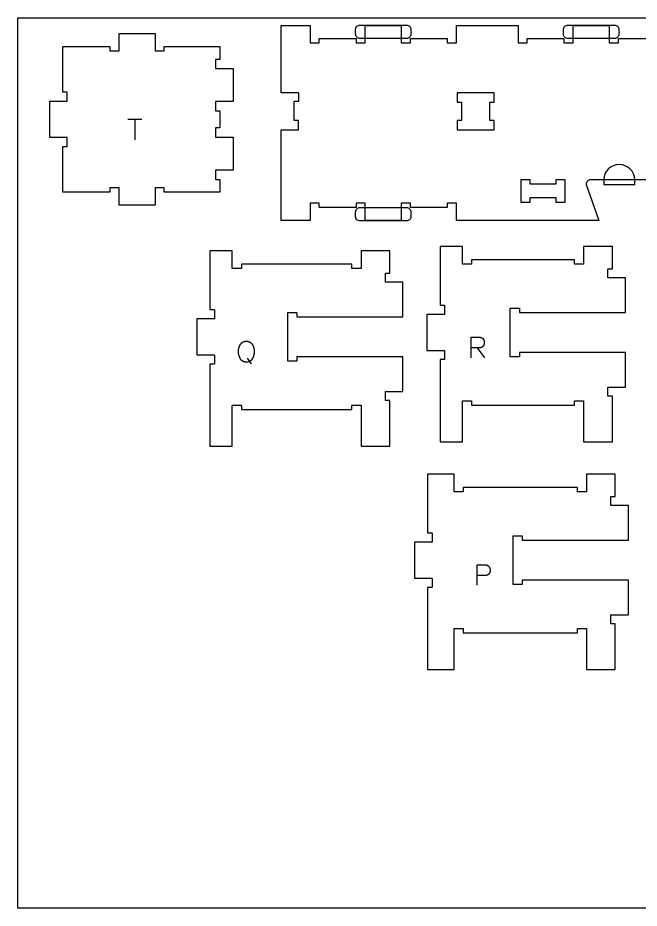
# Model space of a CAD drawing. Header units: millimetres. Extents: x -1220 to 1220, y -1270 to 1270.
# Drawn here: x -1220 to -368, y -1270 to -50 of the extents above; entities that cross this region are included whole.
import ezdxf

# ---------------------------------------------------------------- set-up
doc = ezdxf.new("R2010")
doc.units = ezdxf.units.MM
for name, color, linetype, true_color in [('0_SHEET_SPRUCEPLY_2440X122', 1, 'Continuous', 0xff0000), ('1_ANYTOOL_1MMDEEP_LABELS_S', 2, 'Continuous', 0xffff00), ('3_ANYTOOL_CUTTHROUGH_INSID', 4, 'Continuous', 0x00ffff), ('4_ANYTOOL_CUTTHROUGH_OUTSI', 5, 'Continuous', 0x0000ff), ('5_ANYTOOL_HALF_MILL_9MM_IN', 3, 'Continuous', 0x00ff00)]:
    doc.layers.add(name, color=color, linetype=linetype, true_color=true_color)

msp = doc.modelspace()

# ---------------------------------------------------------------- linework, layer by layer
at = {"layer": '0_SHEET_SPRUCEPLY_2440X122'}
msp.add_lwpolyline([(1220, -50), (1220, -1270), (-1220, -1270), (-1220, -50)], close=True, dxfattribs=at)
at = {"layer": '1_ANYTOOL_1MMDEEP_LABELS_S'}
for points in [[(-1050.1, -189.2), (-1069.4, -189.2)], [(-1059.6, -189.2), (-1059.6, -217.2)], [(-598.6, -515.7), (-598.6, -487.7), (-588, -487.7), (-587.5, -487.7), (-587.1, -487.7), (-586.9, -487.7), (-586.7, -487.8), (-586.5, -487.8), (-586.2, -487.8), (-586, -487.8), (-585.8, -487.9), (-585.7, -487.9), (-585.5, -487.9), (-585.3, -488), (-585.1, -488), (-584.9, -488.1), (-584.7, -488.1), (-584.6, -488.2), (-584.4, -488.3), (-584.2, -488.3), (-584.1, -488.4), (-583.9, -488.5), (-583.8, -488.6), (-583.6, -488.6), (-583.5, -488.7), (-583.3, -488.8), (-583.2, -488.9), (-583, -489), (-582.9, -489.1), (-582.8, -489.2), (-582.7, -489.3), (-582.5, -489.4), (-582.4, -489.5), (-582.3, -489.6), (-582.2, -489.8), (-582.1, -489.9), (-582, -490), (-581.9, -490.1), (-581.8, -490.3), (-581.7, -490.4), (-581.6, -490.5), (-581.5, -490.7), (-581.4, -490.8), (-581.4, -491), (-581.3, -491.1), (-581.2, -491.3), (-581.1, -491.5), (-581.1, -491.6), (-581, -491.8), (-581, -492), (-580.9, -492.2), (-580.9, -492.3), (-580.8, -492.5), (-580.8, -492.7), (-580.7, -492.9), (-580.7, -493.1), (-580.7, -493.3), (-580.6, -493.5), (-580.6, -493.7), (-580.6, -493.9), (-580.6, -494.1), (-580.6, -494.6), (-580.6, -495), (-580.6, -495.2), (-580.6, -495.3), (-580.6, -495.5), (-580.6, -495.7), (-580.6, -495.8), (-580.6, -496), (-580.6, -496.1), (-580.7, -496.3), (-580.7, -496.5), (-580.7, -496.6), (-580.7, -496.8), (-580.8, -496.9), (-580.8, -497.1), (-580.9, -497.2), (-580.9, -497.4), (-581, -497.5), (-581, -497.7), (-581.1, -497.8), (-581.1, -498), (-581.2, -498.1), (-581.3, -498.3), (-581.3, -498.4), (-581.4, -498.6), (-581.5, -498.7), (-581.6, -498.9), (-581.7, -499), (-581.7, -499.2), (-581.8, -499.3), (-581.9, -499.4), (-582, -499.6), (-582.1, -499.7), (-582.3, -500), (-582.4, -500.1), (-582.5, -500.2), (-582.7, -500.4), (-582.8, -500.5), (-582.9, -500.6), (-583, -500.7), (-583.1, -500.8), (-583.2, -500.9), (-583.4, -501), (-583.5, -501.1), (-583.6, -501.2), (-583.8, -501.3), (-583.9, -501.4), (-584, -501.4), (-584.2, -501.5), (-584.3, -501.6), (-584.4, -501.7), (-584.6, -501.7), (-584.7, -501.8), (-584.9, -501.8), (-585, -501.9), (-585.2, -501.9), (-585.3, -502), (-585.5, -502), (-585.7, -502), (-585.8, -502.1), (-586, -502.1), (-586.2, -502.1), (-586.3, -502.1), (-586.5, -502.1), (-588.3, -502.2), (-590.2, -502.2), (-598.6, -502.2)], [(-590.2, -502.2), (-580.4, -515.7)], [(-899.8, -523.9), (-905.2, -516.4)], [(-590.4, -827.5), (-590.4, -799.6), (-585.7, -799.6), (-581, -799.6), (-580, -799.6), (-579.2, -799.6), (-578.8, -799.6), (-578.5, -799.7), (-578.2, -799.7), (-578, -799.7), (-577.8, -799.7), (-577.7, -799.8), (-577.5, -799.8), (-577.4, -799.8), (-577.3, -799.8), (-577.2, -799.9), (-577.1, -799.9), (-577, -799.9), (-576.9, -800), (-576.8, -800), (-576.7, -800.1), (-576.6, -800.1), (-576.5, -800.1), (-576.4, -800.2), (-576.3, -800.2), (-576.2, -800.3), (-576.1, -800.3), (-576, -800.4), (-575.9, -800.5), (-575.8, -800.5), (-575.7, -800.6), (-575.6, -800.6), (-575.5, -800.7), (-575.4, -800.8), (-575.3, -800.9), (-575.2, -800.9), (-575.2, -801), (-575.1, -801.1), (-575, -801.2), (-574.9, -801.2), (-574.8, -801.3), (-574.6, -801.6), (-574.4, -801.8), (-574.3, -801.9), (-574.1, -802.1), (-574, -802.3), (-573.9, -802.5), (-573.7, -802.7), (-573.6, -802.9), (-573.5, -803.1), (-573.4, -803.3), (-573.3, -803.5), (-573.2, -803.7), (-573.1, -803.9), (-573.1, -804.1), (-573, -804.3), (-572.9, -804.6), (-572.9, -804.8), (-572.8, -805), (-572.7, -805.5), (-572.6, -806.1), (-572.5, -806.9), (-572.5, -806.9), (-572.5, -807), (-572.5, -807.1), (-572.5, -807.2), (-572.5, -807.3), (-572.5, -807.4), (-572.5, -807.5), (-572.5, -807.7), (-572.5, -807.9), (-572.6, -808.1), (-572.6, -808.2), (-572.6, -808.4), (-572.7, -808.6), (-572.7, -808.8), (-572.7, -809), (-572.8, -809.2), (-572.9, -809.3), (-573, -809.8), (-573.1, -810.1), (-573.2, -810.2), (-573.2, -810.3), (-573.3, -810.5), (-573.3, -810.6), (-573.4, -810.7), (-573.5, -810.8), (-573.5, -811), (-573.6, -811.1), (-573.7, -811.2), (-573.7, -811.3), (-573.8, -811.4), (-573.9, -811.5), (-574, -811.6), (-574, -811.7), (-574.1, -811.8), (-574.2, -811.9), (-574.3, -812), (-574.4, -812.1), (-574.5, -812.2), (-574.6, -812.3), (-574.6, -812.4), (-574.7, -812.5), (-574.8, -812.6), (-574.9, -812.7), (-575, -812.7), (-575.1, -812.8), (-575.2, -812.9), (-575.3, -813), (-575.4, -813), (-575.6, -813.1), (-575.7, -813.2), (-575.8, -813.2), (-575.9, -813.3), (-576, -813.4), (-576.1, -813.4), (-576.2, -813.5), (-576.4, -813.5), (-576.5, -813.6), (-576.6, -813.7), (-576.7, -813.7), (-576.9, -813.8), (-577, -813.8), (-577.1, -813.8), (-577.3, -813.9), (-577.4, -813.9), (-577.5, -814), (-577.8, -814), (-578.1, -814.1), (-578.4, -814.1), (-578.7, -814.2), (-579, -814.2), (-579.4, -814.2), (-579.7, -814.2), (-590.4, -814.3)]]:
    msp.add_lwpolyline(points, dxfattribs=at)
msp.add_lwpolyline([(-906.3, -493.1), (-905.9, -493.1), (-905.6, -493.1), (-905.3, -493.1), (-905.1, -493.2), (-904.9, -493.2), (-904.8, -493.2), (-904.6, -493.2), (-904.5, -493.3), (-904.3, -493.3), (-904.2, -493.3), (-904, -493.4), (-903.8, -493.4), (-903.7, -493.4), (-903.6, -493.5), (-903.4, -493.5), (-903.3, -493.6), (-903.1, -493.6), (-903, -493.7), (-902.8, -493.7), (-902.7, -493.8), (-902.6, -493.9), (-902.4, -493.9), (-902.3, -494), (-902.2, -494.1), (-902, -494.2), (-901.9, -494.2), (-901.8, -494.3), (-901.7, -494.4), (-901.3, -494.7), (-901, -494.8), (-900.8, -495), (-900.6, -495.2), (-900.4, -495.4), (-900.2, -495.6), (-900, -495.8), (-899.7, -496), (-899.6, -496.3), (-899.4, -496.5), (-899.2, -496.7), (-899, -497), (-898.8, -497.2), (-898.6, -497.4), (-898.5, -497.7), (-898.2, -498.2), (-898, -498.5), (-897.9, -498.8), (-897.7, -499.1), (-897.6, -499.3), (-897.5, -499.6), (-897.3, -499.9), (-897.2, -500.2), (-897.1, -500.5), (-897, -500.8), (-896.9, -501.1), (-896.8, -501.4), (-896.7, -501.7), (-896.6, -502), (-896.6, -502.3), (-896.3, -503.3), (-896.2, -503.9), (-896.1, -504.5), (-896, -505.2), (-896, -505.8), (-895.9, -506.4), (-895.9, -507), (-895.9, -507.6), (-895.9, -508.2), (-895.9, -508.8), (-896, -509.4), (-896.1, -509.9), (-896.1, -510.5), (-896.3, -511.1), (-896.4, -511.7), (-896.5, -512.3), (-896.7, -512.9), (-896.9, -513.5), (-897.1, -514.1), (-897.4, -514.7), (-897.6, -515.3), (-897.9, -515.9), (-898.2, -516.5), (-898.5, -517.1), (-898.7, -517.4), (-898.8, -517.7), (-899, -517.9), (-899.2, -518.2), (-899.4, -518.5), (-899.6, -518.7), (-899.8, -518.9), (-900, -519.2), (-900.1, -519.3), (-900.2, -519.4), (-900.3, -519.5), (-900.4, -519.6), (-900.5, -519.7), (-900.6, -519.8), (-900.7, -519.9), (-900.8, -520), (-900.9, -520.1), (-901.1, -520.2), (-901.2, -520.3), (-901.3, -520.3), (-901.4, -520.4), (-901.5, -520.5), (-901.7, -520.6), (-901.8, -520.7), (-901.9, -520.7), (-902.1, -520.8), (-902.2, -520.9), (-902.3, -520.9), (-902.5, -521), (-902.6, -521.1), (-902.7, -521.1), (-902.9, -521.2), (-903, -521.2), (-903.1, -521.3), (-903.3, -521.3), (-903.4, -521.4), (-903.7, -521.5), (-904, -521.5), (-904.3, -521.6), (-904.6, -521.7), (-904.9, -521.7), (-905.3, -521.8), (-905.6, -521.8), (-905.9, -521.8), (-906.3, -521.8), (-906.6, -521.8), (-907, -521.8), (-907.3, -521.8), (-907.7, -521.8), (-908, -521.8), (-908.3, -521.7), (-908.7, -521.7), (-909, -521.6), (-909.3, -521.5), (-909.6, -521.5), (-909.9, -521.4), (-910, -521.3), (-910.2, -521.3), (-910.3, -521.2), (-910.5, -521.2), (-910.6, -521.1), (-910.8, -521), (-910.9, -521), (-911, -520.9), (-911.2, -520.9), (-911.3, -520.8), (-911.4, -520.7), (-911.6, -520.6), (-911.7, -520.6), (-911.8, -520.5), (-912, -520.4), (-912.1, -520.3), (-912.2, -520.2), (-912.3, -520.1), (-912.5, -520), (-912.6, -520), (-912.7, -519.9), (-912.8, -519.8), (-912.9, -519.7), (-913, -519.6), (-913.1, -519.5), (-913.3, -519.3), (-913.4, -519.2), (-913.5, -519.1), (-913.6, -519), (-913.7, -518.9), (-913.9, -518.7), (-914.1, -518.4), (-914.3, -518.1), (-914.5, -517.9), (-914.6, -517.6), (-914.8, -517.3), (-915, -517), (-915.3, -516.4), (-915.6, -515.8), (-915.8, -515.2), (-916.1, -514.6), (-916.3, -514), (-916.5, -513.4), (-916.7, -512.8), (-916.9, -512.2), (-917, -511.5), (-917.2, -510.9), (-917.3, -510.3), (-917.4, -509.7), (-917.4, -509.1), (-917.5, -508.5), (-917.5, -507.9), (-917.5, -507.3), (-917.5, -506.6), (-917.5, -506), (-917.4, -505.4), (-917.4, -504.7), (-917.3, -504.1), (-917.2, -503.5), (-917, -502.9), (-916.9, -502.3), (-916.7, -501.7), (-916.5, -501.1), (-916.3, -500.5), (-916, -499.9), (-915.8, -499.3), (-915.5, -498.7), (-915.2, -498.2), (-914.8, -497.6), (-914.7, -497.3), (-914.5, -497.1), (-914.3, -496.8), (-914.1, -496.5), (-913.9, -496.3), (-913.7, -496.1), (-913.5, -495.8), (-913.3, -495.6), (-913.2, -495.5), (-913.1, -495.4), (-913, -495.3), (-912.8, -495.2), (-912.7, -495.1), (-912.6, -495), (-912.5, -494.9), (-912.4, -494.9), (-912.2, -494.8), (-912.1, -494.7), (-912, -494.6), (-911.9, -494.5), (-911.7, -494.4), (-911.6, -494.4), (-911.5, -494.3), (-911.3, -494.2), (-911.2, -494.1), (-911.1, -494.1), (-910.8, -494), (-910.5, -493.8), (-910.2, -493.7), (-909.9, -493.6), (-909.6, -493.5), (-909.3, -493.4), (-909, -493.4), (-908.7, -493.3), (-908.4, -493.2), (-908, -493.2), (-907.7, -493.2), (-907.4, -493.1), (-907, -493.1), (-906.7, -493.1)], close=True, dxfattribs=at)
at = {"layer": '3_ANYTOOL_CUTTHROUGH_INSID'}
for points in [[(-573.1, -190.9), (-573.1, -165.4), (-567.1, -165.4), (-567.1, -152.9), (-617.6, -152.9), (-617.6, -165.4), (-611.6, -165.4), (-611.6, -190.9), (-617.6, -190.9), (-617.6, -203.4), (-567.1, -203.4), (-567.1, -190.9)], [(-517.8, -296.4), (-482.3, -296.4), (-482.3, -302.4), (-469.8, -302.4), (-469.8, -271.9), (-482.3, -271.9), (-482.3, -277.9), (-517.8, -277.9), (-517.8, -271.9), (-530.3, -271.9), (-530.3, -302.4), (-517.8, -302.4)]]:
    msp.add_lwpolyline(points, close=True, dxfattribs=at)
at = {"layer": '4_ANYTOOL_CUTTHROUGH_OUTSI'}
msp.add_lwpolyline([(-356.6, -271.9), (-434.6, -271.9, 0.414214), (-440.8, -278.2, 0.084368), (-440.8, -278.3), (-423.9, -326.5, -0.061485), (-423.7, -327.9), (-618.8, -327.9), (-618.8, -304.2), (-618.8, -304.2, 0.414214), (-619, -303.9), (-631, -303.9, 0.414214), (-631.3, -304.2), (-631.3, -309.9), (-681.8, -309.9), (-681.8, -304.2), (-681.8, -304.2, 0.414214), (-682, -303.9), (-694, -303.9, 0.414214), (-694.3, -304.2), (-694.3, -327.9), (-743.8, -327.9), (-743.8, -304.2), (-743.8, -304.2, 0.414214), (-744, -303.9), (-756, -303.9, 0.414214), (-756.3, -304.2), (-756.3, -309.9), (-806.8, -309.9), (-806.8, -304.2), (-806.8, -304.2, 0.414214), (-807, -303.9), (-819, -303.9, 0.414214), (-819.3, -304.2), (-819.3, -327.9), (-859.1, -327.9), (-859.1, -203.4), (-835.3, -203.4), (-835.3, -203.4, 0.414214), (-835.1, -203.2), (-835.1, -191.2, 0.414214), (-835.3, -190.9), (-841.1, -190.9), (-841, -164.4), (-835.3, -164.4), (-835.3, -164.4, 0.414047), (-835, -164.2), (-835, -153.2, 0.41438), (-835.3, -152.9), (-859, -152.9), (-859.1, -60.4), (-819.3, -60.4), (-819.3, -84.2), (-819.3, -84.2, 0.414214), (-819, -84.4), (-807, -84.4, 0.414214), (-806.8, -84.2), (-806.8, -78.4), (-756.3, -78.4), (-756.3, -84.2), (-756.3, -84.2, 0.414214), (-756, -84.4), (-744, -84.4, 0.414214), (-743.8, -84.2), (-743.8, -60.4), (-694.3, -60.4), (-694.3, -84.2), (-694.3, -84.2, 0.414214), (-694, -84.4), (-682, -84.4, 0.414214), (-681.8, -84.2), (-681.8, -78.4), (-631.3, -78.4), (-631.3, -84.2), (-631.3, -84.2, 0.414214), (-631, -84.4), (-619, -84.4, 0.414214), (-618.8, -84.2), (-618.8, -60.4), (-534.3, -60.4), (-534.3, -84.2), (-534.3, -84.2, 0.414214), (-534, -84.4), (-522, -84.4, 0.414214), (-521.8, -84.2), (-521.8, -78.4), (-471.3, -78.4), (-471.3, -84.2), (-471.3, -84.2, 0.414214), (-471, -84.4), (-459, -84.4, 0.414214), (-458.8, -84.2), (-458.8, -60.4), (-409.3, -60.4), (-409.3, -84.2), (-409.3, -84.2, 0.414214), (-409, -84.4), (-397, -84.4, 0.414214), (-396.8, -84.2), (-396.8, -78.4), (-346.3, -78.4)], format="xyb", dxfattribs=at)
for points in [[(-943, -271.4), (-943, -288.9), (-1019.2, -288.9), (-1019.2, -283.2), (-1019.2, -283.2, 0.414214), (-1019.5, -282.9), (-1031.5, -282.9, 0.414214), (-1031.7, -283.2), (-1031.7, -306.9), (-1081.2, -306.9), (-1081.2, -283.2), (-1081.2, -283.2, 0.414214), (-1081.5, -282.9), (-1093.5, -282.9, 0.414214), (-1093.7, -283.2), (-1093.7, -288.9), (-1158.3, -288.9), (-1158.3, -226.4), (-1152.5, -226.4), (-1152.5, -226.4, 0.414214), (-1152.3, -226.2), (-1152.3, -214.2, 0.414214), (-1152.5, -213.9), (-1176.3, -213.9), (-1176.3, -164.4), (-1152.5, -164.4), (-1152.5, -164.4, 0.414214), (-1152.3, -164.2), (-1152.3, -152.2, 0.414214), (-1152.5, -151.9), (-1158.3, -151.9), (-1158.3, -89.4), (-1093.7, -89.4), (-1093.7, -95.2), (-1093.7, -95.2, 0.414214), (-1093.5, -95.4), (-1081.5, -95.4, 0.414214), (-1081.2, -95.2), (-1081.2, -71.4), (-1031.7, -71.4), (-1031.7, -95.2), (-1031.7, -95.2, 0.414214), (-1031.5, -95.4), (-1019.5, -95.4, 0.414214), (-1019.2, -95.2), (-1019.2, -89.4), (-943, -89.4), (-943, -106.9), (-948.7, -106.9), (-948.7, -106.9, 0.414214), (-949, -107.2), (-949, -119.2, 0.414214), (-948.7, -119.4), (-925, -119.4), (-925, -164.9), (-948.7, -164.9), (-948.7, -164.9, 0.414214), (-949, -165.2), (-949, -177.2, 0.414214), (-948.7, -177.4), (-943, -177.4), (-943, -200.9), (-948.7, -200.9), (-948.7, -200.9, 0.414214), (-949, -201.2), (-949, -213.2, 0.414214), (-948.7, -213.4), (-925, -213.4), (-925, -258.9), (-948.7, -258.9), (-948.7, -258.9, 0.414214), (-949, -259.2), (-949, -271.2, 0.414214), (-948.7, -271.4)], [(-532.5, -453.9), (-387, -453.9), (-387, -406.4), (-410.7, -406.4), (-410.7, -406.4, -0.414214), (-411, -406.2), (-411, -394.2, -0.414214), (-410.7, -393.9), (-405, -393.9), (-405, -363.4), (-444.5, -363.4), (-444.5, -387.2), (-444.5, -387.2, -0.414214), (-444.7, -387.4), (-456.7, -387.4, -0.414214), (-457, -387.2), (-457, -381.4), (-598, -381.4), (-598, -387.2), (-598, -387.2, -0.414214), (-598.3, -387.4), (-610.3, -387.4, -0.414214), (-610.5, -387.2), (-610.5, -363.4), (-641.1, -363.4), (-641.1, -443.9), (-635.4, -443.9), (-635.4, -443.9, -0.414214), (-635.1, -444.2), (-635.1, -456.2, -0.414214), (-635.4, -456.4), (-659.1, -456.4), (-659.1, -505.9), (-635.4, -505.9), (-635.4, -505.9, -0.414214), (-635.1, -506.2), (-635.1, -518.2, -0.414214), (-635.4, -518.4), (-641.1, -518.4), (-641.1, -630.9), (-610.5, -630.9), (-610.5, -575.2), (-610.5, -575.2, -0.414214), (-610.3, -574.9), (-598.3, -574.9, -0.414214), (-598, -575.2), (-598, -580.9), (-457, -580.9), (-457, -575.2), (-457, -575.2, -0.414214), (-456.7, -574.9), (-444.7, -574.9, -0.414214), (-444.5, -575.2), (-444.5, -630.9), (-405, -630.9), (-405, -568.4), (-410.7, -568.4), (-410.7, -568.4, -0.414214), (-411, -568.2), (-411, -556.2, -0.414214), (-410.7, -555.9), (-387, -555.9), (-387, -508.4), (-532.5, -508.4), (-532.5, -514.2), (-532.5, -514.2, -0.414214), (-532.7, -514.4), (-544.7, -514.4, -0.414214), (-545, -514.2), (-545, -448.2, -0.414214), (-544.7, -447.9), (-532.7, -447.9, -0.414214), (-532.5, -448.2)], [(-837.5, -459.9), (-692, -459.9), (-692, -412.4), (-715.7, -412.4), (-715.7, -412.4, -0.414214), (-716, -412.2), (-716, -400.2, -0.414214), (-715.7, -399.9), (-710, -399.9), (-710, -369.4), (-749.5, -369.4), (-749.5, -393.2), (-749.5, -393.2, -0.414214), (-749.7, -393.4), (-761.7, -393.4, -0.414214), (-762, -393.2), (-762, -387.4), (-913.5, -387.4), (-913.5, -393.2), (-913.5, -393.2, -0.414214), (-913.7, -393.4), (-925.7, -393.4, -0.414214), (-926, -393.2), (-926, -369.4), (-956.6, -369.4), (-956.6, -449.9), (-950.9, -449.9), (-950.9, -449.9, -0.414214), (-950.6, -450.2), (-950.6, -462.2, -0.414214), (-950.9, -462.4), (-974.6, -462.4), (-974.6, -511.9), (-950.9, -511.9), (-950.9, -511.9, -0.414214), (-950.6, -512.2), (-950.6, -524.2, -0.414214), (-950.9, -524.4), (-956.6, -524.4), (-956.6, -636.9), (-926, -636.9), (-926, -581.2), (-926, -581.2, -0.414214), (-925.7, -580.9), (-913.7, -580.9, -0.414214), (-913.5, -581.2), (-913.5, -586.9), (-762, -586.9), (-762, -581.2), (-762, -581.2, -0.414214), (-761.7, -580.9), (-749.7, -580.9, -0.414214), (-749.5, -581.2), (-749.5, -636.9), (-710, -636.9), (-710, -574.4), (-715.7, -574.4), (-715.7, -574.4, -0.414214), (-716, -574.2), (-716, -562.2, -0.414214), (-715.7, -561.9), (-692, -561.9), (-692, -514.4), (-837.5, -514.4), (-837.5, -520.2), (-837.5, -520.2, -0.414214), (-837.7, -520.4), (-849.7, -520.4, -0.414214), (-850, -520.2), (-850, -454.2, -0.414214), (-849.7, -453.9), (-837.7, -453.9, -0.414214), (-837.5, -454.2)], [(-528.5, -765.9), (-383, -765.9), (-383, -718.4), (-406.7, -718.4), (-406.7, -718.4, -0.414214), (-407, -718.2), (-407, -706.2, -0.414214), (-406.7, -705.9), (-401, -705.9), (-401, -675.4), (-440.5, -675.4), (-440.5, -699.2), (-440.5, -699.2, -0.414214), (-440.7, -699.4), (-452.7, -699.4, -0.414214), (-453, -699.2), (-453, -693.4), (-609.5, -693.4), (-609.5, -699.2), (-609.5, -699.2, -0.414214), (-609.7, -699.4), (-621.7, -699.4, -0.414214), (-622, -699.2), (-622, -675.4), (-658.2, -675.4), (-658.2, -755.9), (-652.4, -755.9), (-652.4, -755.9, -0.414214), (-652.2, -756.2), (-652.2, -768.2, -0.414214), (-652.4, -768.4), (-676.2, -768.4), (-676.2, -817.9), (-652.4, -817.9), (-652.4, -817.9, -0.414214), (-652.2, -818.2), (-652.2, -830.2, -0.414214), (-652.4, -830.4), (-658.2, -830.4), (-658.2, -942.9), (-622, -942.9), (-622, -887.2), (-622, -887.2, -0.414214), (-621.7, -886.9), (-609.7, -886.9, -0.414214), (-609.5, -887.2), (-609.5, -892.9), (-453, -892.9), (-453, -887.2), (-453, -887.2, -0.414214), (-452.7, -886.9), (-440.7, -886.9, -0.414214), (-440.5, -887.2), (-440.5, -942.9), (-401, -942.9), (-401, -880.4), (-406.7, -880.4), (-406.7, -880.4, -0.414214), (-407, -880.2), (-407, -868.2, -0.414214), (-406.7, -867.9), (-383, -867.9), (-383, -820.4), (-528.5, -820.4), (-528.5, -826.2), (-528.5, -826.2, -0.414214), (-528.7, -826.4), (-540.7, -826.4, -0.414214), (-541, -826.2), (-541, -760.2, -0.414214), (-540.7, -759.9), (-528.7, -759.9, -0.414214), (-528.5, -760.2)]]:
    msp.add_lwpolyline(points, format="xyb", close=True, dxfattribs=at)
at = {"layer": '5_ANYTOOL_HALF_MILL_9MM_IN'}
for points in [[(-687.1, -59.9, -0.414214), (-681.1, -65.9), (-681.1, -72.4, -0.414214), (-687.1, -78.4), (-750.9, -78.4, -0.414214), (-756.9, -72.4), (-756.9, -65.9, -0.414214), (-750.9, -59.9)], [(-402.1, -59.9, -0.414214), (-396.1, -65.9), (-396.1, -72.4, -0.414214), (-402.1, -78.4), (-465.9, -78.4, -0.414214), (-471.9, -72.4), (-471.9, -65.9, -0.414214), (-465.9, -59.9)], [(-374.3, -272.2, 1), (-416.8, -272.2), (-416.8, -272.4), (-416.8, -278.4), (-374.3, -278.4), (-374.3, -272.4), (-374.3, -272.2)], [(-687.1, -309.9, -0.414214), (-681.1, -315.9), (-681.1, -322.4, -0.414214), (-687.1, -328.4), (-750.9, -328.4, -0.414214), (-756.9, -322.4), (-756.9, -315.9, -0.414214), (-750.9, -309.9)]]:
    msp.add_lwpolyline(points, format="xyb", close=True, dxfattribs=at)

doc.saveas('drawing.dxf')
